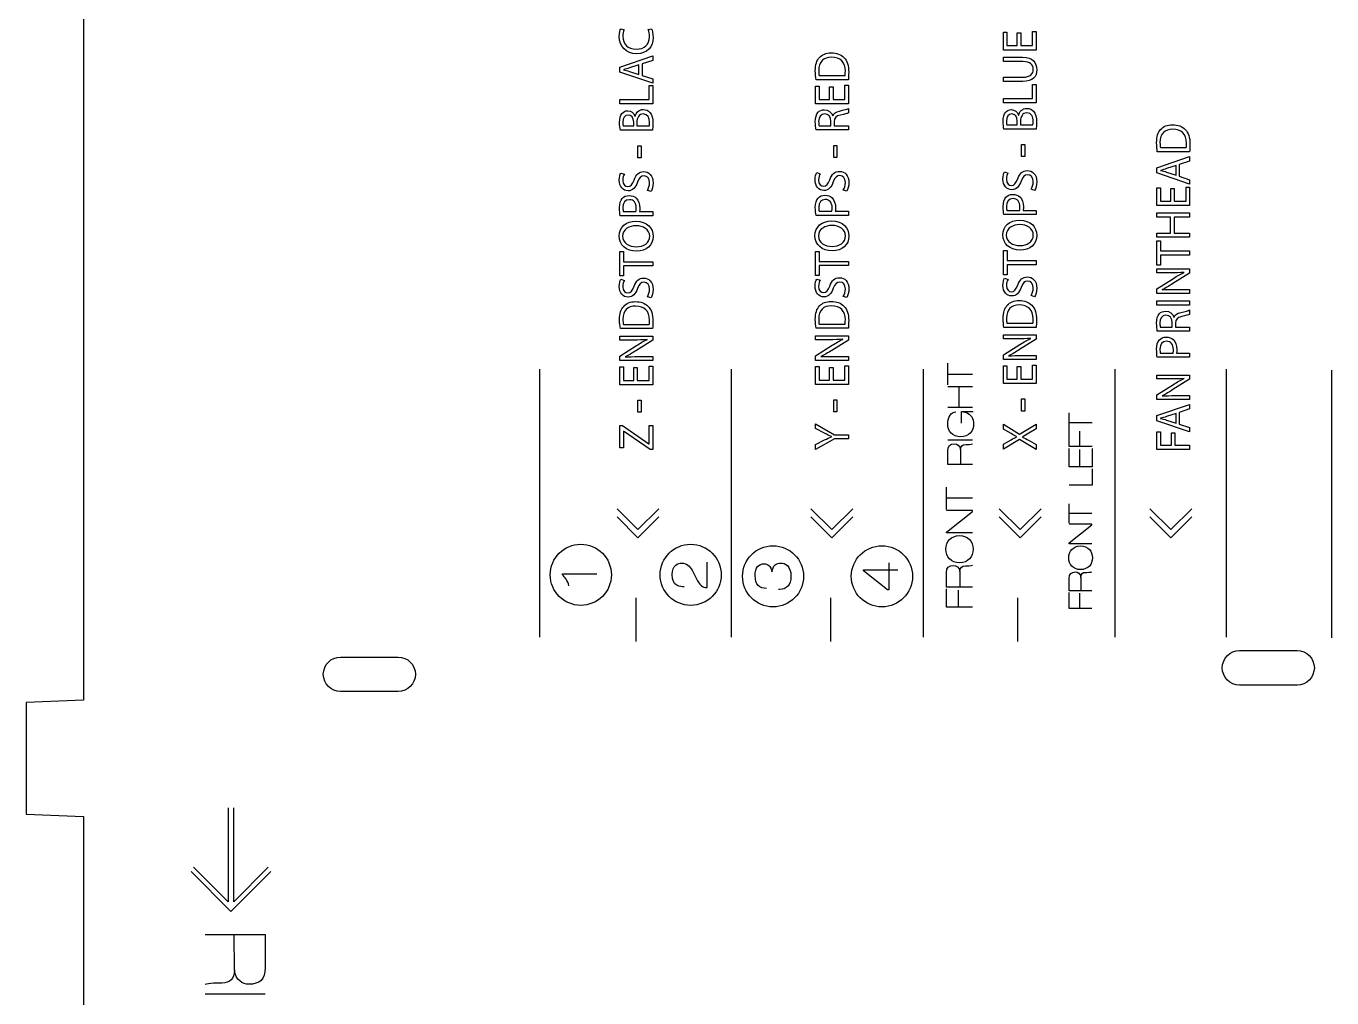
# Model space of a CAD drawing. Extents: x -1581 to 572, y -350 to 1591.
# Drawn here: x -1178 to -1064.5, y -172 to -87.5 of the extents above; entities that cross this region are included whole.
import ezdxf

# ---------------------------------------------------------------- set-up
doc = ezdxf.new("R2010")
doc.units = 0
doc.layers.add('Cuts', color=1, linetype='Continuous', lineweight=25, true_color=0xff0000)
doc.layers.add('Text', color=5, linetype='Continuous', lineweight=25, true_color=0x0000ff)

msp = doc.modelspace()

# ---------------------------------------------------------------- linework, layer by layer
at = {"layer": 'Cuts', "color": 1, "lineweight": 25, "true_color": 0xff0000}
for p, q in [((-1173, -80.11), (-1173, -146.1)), ((-1173, -146.1), (-1177.98, -146.31)), ((-1177.98, -146.31), (-1177.98, -156)), ((-1177.98, -156), (-1173, -156.2)), ((-1173, -156.2), (-1173, -174.73))]:
    msp.add_line(p, q, dxfattribs=at)
for points in [[(-1072.49, -141.79), (-1067.49, -141.79), (-1067.49, -141.79)], [(-1150.64, -142.35), (-1145.64, -142.35), (-1145.64, -142.35)], [(-1067.49, -144.79), (-1072.49, -144.79)], [(-1145.64, -145.35), (-1150.64, -145.35)]]:
    msp.add_lwpolyline(points, dxfattribs=at)
for points in [[(-1073.99, -143.29), (-1073.99, -142.46), (-1073.32, -141.79), (-1072.49, -141.79)], [(-1067.49, -141.79), (-1066.67, -141.79), (-1065.99, -142.46), (-1065.99, -143.29)], [(-1152.14, -143.85), (-1152.14, -143.02), (-1151.47, -142.35), (-1150.64, -142.35)], [(-1145.64, -142.35), (-1144.81, -142.35), (-1144.14, -143.02), (-1144.14, -143.85)], [(-1150.64, -145.35), (-1151.47, -145.35), (-1152.14, -144.68), (-1152.14, -143.85)], [(-1144.14, -143.85), (-1144.14, -144.68), (-1144.81, -145.35), (-1145.64, -145.35)], [(-1072.49, -144.79), (-1073.32, -144.79), (-1073.99, -144.12), (-1073.99, -143.29)], [(-1065.99, -143.29), (-1065.99, -144.12), (-1066.67, -144.79), (-1067.49, -144.79)]]:
    msp.add_open_spline(points, degree=3, dxfattribs=at)
at = {"layer": 'Text', "color": 5, "lineweight": 25, "true_color": 0x0000ff}
for points in [[(-1126.29, -87.74), (-1125.99, -87.84)], [(-1123.9, -87.82), (-1123.6, -87.75), (-1123.6, -87.75)], [(-1091.5, -88.11), (-1091.5, -89.21), (-1090.48, -89.21), (-1090.48, -87.98), (-1090.17, -87.98), (-1090.17, -89.59), (-1093.02, -89.59), (-1093.02, -88.04), (-1092.71, -88.04), (-1092.71, -89.21), (-1091.81, -89.21), (-1091.81, -88.11), (-1091.5, -88.11), (-1091.5, -88.11)], [(-1124.41, -91.81), (-1123.51, -92.1), (-1123.51, -92.48), (-1126.37, -91.51), (-1126.37, -91.07), (-1123.51, -90.1), (-1123.51, -90.49), (-1124.41, -90.79), (-1124.41, -91.81), (-1124.41, -91.81)], [(-1091.33, -90.6), (-1093.02, -90.6), (-1093.02, -90.22), (-1091.35, -90.22)], [(-1126.04, -91.3), (-1126.04, -91.31)], [(-1124.7, -90.87), (-1125.52, -91.15)], [(-1125.52, -91.45), (-1124.7, -91.73), (-1124.7, -90.87), (-1124.7, -90.87)], [(-1109.04, -91.81), (-1106.78, -91.81), (-1106.78, -91.81)], [(-1126.37, -94.27), (-1126.37, -93.9), (-1123.82, -93.9), (-1123.82, -92.68), (-1123.51, -92.68), (-1123.51, -94.27), (-1126.37, -94.27), (-1126.37, -94.27)], [(-1107.83, -92.78), (-1107.83, -93.89), (-1106.8, -93.89), (-1106.8, -92.65), (-1106.49, -92.65), (-1106.49, -94.26), (-1109.35, -94.26), (-1109.35, -92.72), (-1109.04, -92.72), (-1109.04, -93.89), (-1108.14, -93.89), (-1108.14, -92.78), (-1107.83, -92.78), (-1107.83, -92.78)], [(-1106.5, -92.17), (-1109.3, -92.17), (-1109.3, -92.17)], [(-1093.02, -91.95), (-1091.33, -91.95)], [(-1091.34, -92.33), (-1093.02, -92.33), (-1093.02, -91.95), (-1093.02, -91.95)], [(-1093.02, -94.17), (-1093.02, -93.8), (-1090.48, -93.8), (-1090.48, -92.58), (-1090.17, -92.58), (-1090.17, -94.17), (-1093.02, -94.17), (-1093.02, -94.17)], [(-1125.05, -95.35), (-1125.04, -95.35)], [(-1107.86, -95.31), (-1107.85, -95.31)], [(-1106.49, -94.68), (-1106.49, -95.06)], [(-1091.7, -95.25), (-1091.69, -95.25)], [(-1126.08, -96.19), (-1125.16, -96.19), (-1125.16, -96.19)], [(-1125.16, -96.19), (-1125.16, -95.86)], [(-1124.88, -95.89), (-1124.88, -96.19), (-1123.79, -96.19), (-1123.79, -96.19)], [(-1107.73, -95.82), (-1107.73, -96.17), (-1106.49, -96.17), (-1106.49, -96.53), (-1109.31, -96.53), (-1109.31, -96.53)], [(-1109.05, -96.17), (-1108.01, -96.17), (-1108.01, -96.17)], [(-1108.01, -96.17), (-1108.01, -95.79)], [(-1090.18, -96.46), (-1092.98, -96.46), (-1092.98, -96.46)], [(-1092.73, -96.09), (-1091.81, -96.09), (-1091.81, -96.09)], [(-1091.81, -96.09), (-1091.81, -95.76)], [(-1091.53, -95.79), (-1091.53, -96.09), (-1090.45, -96.09), (-1090.45, -96.09)], [(-1123.52, -96.56), (-1126.32, -96.56), (-1126.32, -96.56)], [(-1124.79, -97.91), (-1124.52, -97.91), (-1124.52, -98.95), (-1124.79, -98.95), (-1124.79, -97.91), (-1124.79, -97.91)], [(-1107.77, -97.88), (-1107.5, -97.88), (-1107.5, -98.93), (-1107.77, -98.93), (-1107.77, -97.88), (-1107.77, -97.88)], [(-1091.44, -97.81), (-1091.17, -97.81), (-1091.17, -98.85), (-1091.44, -98.85), (-1091.44, -97.81), (-1091.44, -97.81)], [(-1076.84, -98.43), (-1079.64, -98.43), (-1079.64, -98.43)], [(-1079.37, -98.06), (-1077.12, -98.06), (-1077.12, -98.06)], [(-1077.73, -100.56), (-1076.83, -100.86), (-1076.83, -101.24), (-1079.68, -100.26), (-1079.68, -99.82), (-1076.83, -98.85), (-1076.83, -99.24), (-1077.73, -99.55), (-1077.73, -100.56), (-1077.73, -100.56)], [(-1078.84, -100.2), (-1078.01, -100.48), (-1078.01, -99.62), (-1078.01, -99.62)], [(-1078.01, -99.62), (-1078.83, -99.9)], [(-1126.27, -100.28), (-1125.97, -100.38)], [(-1109.25, -100.25), (-1108.95, -100.35)], [(-1092.93, -100.18), (-1092.62, -100.28)], [(-1079.36, -100.05), (-1079.36, -100.06)], [(-1123.65, -101.88), (-1123.96, -101.79), (-1123.96, -101.79)], [(-1106.63, -101.86), (-1106.94, -101.76), (-1106.94, -101.76)], [(-1090.31, -101.79), (-1090.61, -101.69), (-1090.61, -101.69)], [(-1078.17, -101.63), (-1078.17, -102.74), (-1077.14, -102.74), (-1077.14, -101.5), (-1076.83, -101.5), (-1076.83, -103.11), (-1079.68, -103.11), (-1079.68, -101.56), (-1079.37, -101.56), (-1079.37, -102.74), (-1078.47, -102.74), (-1078.47, -101.63), (-1078.17, -101.63), (-1078.17, -101.63)], [(-1124.66, -103.62), (-1123.51, -103.62), (-1123.51, -103.99), (-1126.33, -103.99), (-1126.33, -103.99)], [(-1126.07, -103.62), (-1124.96, -103.62), (-1124.96, -103.62)], [(-1107.64, -103.6), (-1106.49, -103.6), (-1106.49, -103.97), (-1109.31, -103.97), (-1109.31, -103.97)], [(-1109.05, -103.6), (-1107.94, -103.6), (-1107.94, -103.6)], [(-1091.31, -103.53), (-1090.17, -103.53), (-1090.17, -103.9), (-1092.98, -103.9), (-1092.98, -103.9)], [(-1092.72, -103.53), (-1091.61, -103.53), (-1091.61, -103.53)], [(-1079.68, -105.5), (-1078.49, -105.5), (-1078.49, -104.12), (-1079.68, -104.12), (-1079.68, -103.74), (-1076.83, -103.74), (-1076.83, -104.12), (-1078.17, -104.12), (-1078.17, -105.5), (-1076.83, -105.5), (-1076.83, -105.87), (-1079.68, -105.87), (-1079.68, -105.5), (-1079.68, -105.5)], [(-1079.37, -107.43), (-1079.37, -108.29), (-1079.68, -108.29), (-1079.68, -106.18), (-1079.37, -106.18), (-1079.37, -107.05), (-1076.83, -107.05), (-1076.83, -107.43), (-1079.37, -107.43), (-1079.37, -107.43)], [(-1126.05, -108.36), (-1126.05, -109.22), (-1126.37, -109.22), (-1126.37, -107.11), (-1126.05, -107.11), (-1126.05, -107.99), (-1123.51, -107.99), (-1123.51, -108.36), (-1126.05, -108.36), (-1126.05, -108.36)], [(-1109.03, -108.33), (-1109.03, -109.2), (-1109.35, -109.2), (-1109.35, -107.09), (-1109.03, -107.09), (-1109.03, -107.96), (-1106.49, -107.96), (-1106.49, -108.33), (-1109.03, -108.33), (-1109.03, -108.33)], [(-1092.7, -108.26), (-1092.7, -109.13), (-1093.02, -109.13), (-1093.02, -107.02), (-1092.7, -107.02), (-1092.7, -107.89), (-1090.17, -107.89), (-1090.17, -108.26), (-1092.7, -108.26), (-1092.7, -108.26)], [(-1078.49, -108.96), (-1079.68, -108.96), (-1079.68, -108.61), (-1076.83, -108.61), (-1076.83, -108.99), (-1078.28, -109.89)], [(-1077.31, -108.93), (-1077.32, -108.92)], [(-1126.27, -109.52), (-1125.97, -109.62)], [(-1109.25, -109.5), (-1108.95, -109.6)], [(-1092.93, -109.43), (-1092.62, -109.53)], [(-1076.83, -110.75), (-1079.68, -110.75), (-1079.68, -110.35), (-1078.24, -109.44)], [(-1123.65, -111.13), (-1123.96, -111.03), (-1123.96, -111.03)], [(-1106.63, -111.1), (-1106.94, -111.01), (-1106.94, -111.01)], [(-1090.31, -111.03), (-1090.61, -110.94), (-1090.61, -110.94)], [(-1079.23, -110.42), (-1079.22, -110.43)], [(-1078.05, -110.41), (-1076.83, -110.41), (-1076.83, -110.75), (-1076.83, -110.75)], [(-1079.68, -111.4), (-1076.83, -111.4), (-1076.83, -111.77), (-1079.68, -111.77), (-1079.68, -111.4), (-1079.68, -111.4)], [(-1076.83, -112.18), (-1076.83, -112.57)], [(-1126.06, -113.44), (-1123.8, -113.44), (-1123.8, -113.44)], [(-1109.04, -113.41), (-1106.78, -113.41), (-1106.78, -113.41)], [(-1092.71, -113.34), (-1090.45, -113.34), (-1090.45, -113.34)], [(-1078.06, -113.33), (-1078.06, -113.67), (-1076.83, -113.67), (-1076.83, -114.04), (-1079.64, -114.04), (-1079.64, -114.04)], [(-1078.34, -113.67), (-1078.34, -113.3)], [(-1078.2, -112.82), (-1078.19, -112.82)], [(-1125.17, -114.8), (-1126.37, -114.8), (-1126.37, -114.45), (-1123.51, -114.45), (-1123.51, -114.82), (-1124.96, -115.73)], [(-1123.52, -113.81), (-1126.32, -113.81), (-1126.32, -113.81)], [(-1108.15, -114.77), (-1109.35, -114.77), (-1109.35, -114.43), (-1106.49, -114.43), (-1106.49, -114.8), (-1107.94, -115.7)], [(-1106.5, -113.78), (-1109.3, -113.78), (-1109.3, -113.78)], [(-1091.82, -114.7), (-1093.02, -114.7), (-1093.02, -114.35), (-1090.17, -114.35), (-1090.17, -114.73), (-1091.61, -115.63)], [(-1090.18, -113.71), (-1092.98, -113.71), (-1092.98, -113.71)], [(-1079.38, -113.67), (-1078.34, -113.67), (-1078.34, -113.67)], [(-1123.51, -116.59), (-1126.37, -116.59), (-1126.37, -116.19), (-1124.92, -115.28)], [(-1124, -114.77), (-1124, -114.76)], [(-1106.49, -116.57), (-1109.35, -116.57), (-1109.35, -116.16), (-1107.9, -115.25)], [(-1106.98, -114.74), (-1106.98, -114.73)], [(-1090.17, -116.49), (-1093.02, -116.49), (-1093.02, -116.09), (-1091.58, -115.18)], [(-1090.65, -114.67), (-1090.65, -114.66)], [(-1125.91, -116.26), (-1125.91, -116.27)], [(-1124.73, -116.24), (-1123.51, -116.24), (-1123.51, -116.59), (-1123.51, -116.59)], [(-1108.89, -116.23), (-1108.89, -116.24)], [(-1107.71, -116.22), (-1106.49, -116.22), (-1106.49, -116.57), (-1106.49, -116.57)], [(-1097.86, -118.68), (-1097.86, -116.82)], [(-1092.57, -116.16), (-1092.56, -116.17)], [(-1091.38, -116.15), (-1090.17, -116.15), (-1090.17, -116.49), (-1090.17, -116.49)], [(-1077.97, -115.93), (-1076.83, -115.93), (-1076.83, -116.29), (-1079.65, -116.29), (-1079.65, -116.29)], [(-1079.38, -115.93), (-1078.27, -115.93), (-1078.27, -115.93)], [(-1133.31, -140.62), (-1133.31, -117.34)], [(-1124.85, -117.2), (-1124.85, -118.31), (-1123.82, -118.31), (-1123.82, -117.07), (-1123.51, -117.07), (-1123.51, -118.68), (-1126.37, -118.68), (-1126.37, -117.13), (-1126.06, -117.13), (-1126.06, -118.31), (-1125.16, -118.31), (-1125.16, -117.2), (-1124.85, -117.2), (-1124.85, -117.2)], [(-1116.65, -140.62), (-1116.65, -117.34)], [(-1107.83, -117.18), (-1107.83, -118.28), (-1106.8, -118.28), (-1106.8, -117.04), (-1106.49, -117.04), (-1106.49, -118.65), (-1109.35, -118.65), (-1109.35, -117.11), (-1109.04, -117.11), (-1109.04, -118.28), (-1108.14, -118.28), (-1108.14, -117.18), (-1107.83, -117.18), (-1107.83, -117.18)], [(-1099.98, -140.62), (-1099.98, -117.34)], [(-1095.71, -117.78), (-1097.84, -117.78)], [(-1091.5, -117.1), (-1091.5, -118.21), (-1090.48, -118.21), (-1090.48, -116.97), (-1090.17, -116.97), (-1090.17, -118.58), (-1093.02, -118.58), (-1093.02, -117.04), (-1092.71, -117.04), (-1092.71, -118.21), (-1091.81, -118.21), (-1091.81, -117.1), (-1091.5, -117.1), (-1091.5, -117.1)], [(-1083.31, -140.62), (-1083.31, -117.34)], [(-1078.49, -118.18), (-1079.68, -118.18), (-1079.68, -117.84), (-1076.83, -117.84), (-1076.83, -118.21), (-1078.28, -119.11)], [(-1073.63, -140.62), (-1073.63, -117.34)], [(-1064.47, -140.69), (-1064.47, -117.41)], [(-1097.86, -118.83), (-1095.71, -118.83)], [(-1096.86, -120.67), (-1096.86, -118.83)], [(-1076.83, -119.98), (-1079.68, -119.98), (-1079.68, -119.57), (-1078.24, -118.66)], [(-1077.31, -118.15), (-1077.32, -118.14)], [(-1124.79, -120.02), (-1124.52, -120.02), (-1124.52, -121.07), (-1124.79, -121.07), (-1124.79, -120.02), (-1124.79, -120.02)], [(-1107.77, -120), (-1107.5, -120), (-1107.5, -121.04), (-1107.77, -121.04), (-1107.77, -120), (-1107.77, -120)], [(-1091.44, -119.92), (-1091.17, -119.92), (-1091.17, -120.97), (-1091.44, -120.97), (-1091.44, -119.92), (-1091.44, -119.92)], [(-1079.23, -119.64), (-1079.22, -119.66)], [(-1078.05, -119.63), (-1076.83, -119.63), (-1076.83, -119.98), (-1076.83, -119.98)], [(-1095.71, -120.67), (-1097.86, -120.67)], [(-1096.67, -122.02), (-1096.67, -121), (-1095.66, -121)], [(-1087.31, -122.86), (-1087.31, -121.12)], [(-1077.73, -122.11), (-1076.83, -122.4), (-1076.83, -122.78), (-1079.68, -121.81), (-1079.68, -121.37), (-1076.83, -120.4), (-1076.83, -120.79), (-1077.73, -121.1), (-1077.73, -122.11), (-1077.73, -122.11)], [(-1078.84, -121.75), (-1078.01, -122.03), (-1078.01, -121.17), (-1078.01, -121.17)], [(-1078.01, -121.17), (-1078.83, -121.45)], [(-1123.73, -124.3), (-1126.04, -122.73), (-1126.06, -122.73), (-1126.06, -124.17), (-1126.37, -124.17), (-1126.37, -122.24), (-1126.14, -122.24), (-1123.84, -123.82), (-1123.82, -123.82), (-1123.82, -122.22), (-1123.51, -122.22), (-1123.51, -124.3), (-1123.73, -124.3), (-1123.73, -124.3)], [(-1108.56, -122.9), (-1109.35, -122.49), (-1109.35, -122.07), (-1107.71, -123.03), (-1106.49, -123.03), (-1106.49, -123.4), (-1106.49, -123.4)], [(-1092.35, -122.93), (-1093.02, -122.55), (-1093.02, -122.12), (-1091.63, -122.99), (-1090.17, -122.1), (-1090.17, -122.53), (-1090.17, -122.53)], [(-1090.17, -122.53), (-1090.8, -122.89)], [(-1085.3, -121.99), (-1087.31, -121.99)], [(-1079.36, -121.6), (-1079.36, -121.61)], [(-1106.49, -123.4), (-1107.7, -123.4), (-1109.35, -124.3), (-1109.35, -123.88), (-1108.56, -123.48)], [(-1107.97, -123.2), (-1107.97, -123.19)], [(-1097.86, -123.47), (-1095.71, -123.47)], [(-1090.79, -123.54), (-1090.17, -123.88), (-1090.17, -124.3), (-1091.61, -123.43), (-1093.02, -124.27), (-1093.02, -123.84), (-1092.35, -123.47)], [(-1091.87, -123.2), (-1091.87, -123.19)], [(-1091.36, -123.22), (-1091.36, -123.23)], [(-1085.3, -124.05), (-1087.31, -124.05), (-1087.31, -122.64)], [(-1086.38, -124.05), (-1086.38, -122.72)], [(-1079.68, -124.3), (-1079.68, -122.77), (-1079.37, -122.77), (-1079.37, -123.93), (-1078.42, -123.93), (-1078.42, -122.86), (-1078.12, -122.86), (-1078.12, -123.93), (-1076.83, -123.93), (-1076.83, -124.3), (-1079.68, -124.3), (-1079.68, -124.3)], [(-1095.71, -125.61), (-1097.86, -125.61), (-1097.86, -124.43)], [(-1096.76, -124.35), (-1096.75, -124.35)], [(-1096.75, -124.35), (-1096.75, -125.61)], [(-1085.3, -124.22), (-1085.3, -125.81), (-1087.31, -125.81), (-1087.31, -124.24)], [(-1086.38, -125.81), (-1086.38, -124.31)], [(-1085.3, -126), (-1085.3, -127.41), (-1087.31, -127.41)], [(-1097.97, -129.53), (-1097.97, -127.58)], [(-1095.7, -128.55), (-1097.97, -128.55)], [(-1087.3, -130.73), (-1087.3, -129.03)], [(-1122.98, -129.46), (-1124.79, -131.28), (-1126.61, -129.46)], [(-1122.98, -130.16), (-1124.79, -131.98), (-1126.61, -130.16)], [(-1106.11, -129.46), (-1107.93, -131.28), (-1109.75, -129.46)], [(-1106.11, -130.16), (-1107.93, -131.98), (-1109.75, -130.16)], [(-1095.7, -131.57), (-1097.97, -131.57), (-1097.97, -131.49), (-1095.7, -129.7), (-1095.7, -129.62), (-1097.97, -129.62)], [(-1089.75, -129.46), (-1091.57, -131.28), (-1093.39, -129.46)], [(-1089.75, -130.16), (-1091.57, -131.98), (-1093.39, -130.16)], [(-1085.32, -129.87), (-1087.3, -129.87)], [(-1076.65, -129.46), (-1078.47, -131.28), (-1080.29, -129.46)], [(-1076.65, -130.16), (-1078.47, -131.98), (-1080.29, -130.16)], [(-1085.32, -132.5), (-1087.3, -132.5), (-1087.3, -132.43), (-1085.32, -130.87), (-1085.32, -130.81), (-1087.3, -130.81)], [(-1120.09, -134.81), (-1119.71, -135.54)], [(-1118.78, -136.32), (-1118.78, -134.1)], [(-1113.15, -134.95), (-1113.14, -134.95)], [(-1102.98, -134.76), (-1102.98, -136.52), (-1103.09, -136.52), (-1105.17, -134.87), (-1105.17, -134.76), (-1102.98, -134.76)], [(-1102.98, -134.15), (-1102.98, -134.76), (-1102.19, -134.76)], [(-1095.7, -136.27), (-1097.97, -136.27), (-1097.97, -135.02)], [(-1096.81, -134.93), (-1096.8, -134.93)], [(-1096.8, -134.93), (-1096.8, -136.27)], [(-1131.35, -135.22), (-1131.35, -135.11), (-1128.37, -135.11)], [(-1085.32, -136.59), (-1087.3, -136.59), (-1087.3, -135.5)], [(-1086.29, -135.43), (-1086.28, -135.43)], [(-1086.28, -135.43), (-1086.28, -136.59)], [(-1124.95, -141), (-1124.95, -137.21)], [(-1108.03, -141), (-1108.03, -137.21)], [(-1095.7, -138.03), (-1097.97, -138.03), (-1097.97, -136.43)], [(-1096.91, -138.03), (-1096.91, -136.53)], [(-1091.76, -141), (-1091.76, -137.21)], [(-1085.32, -138.12), (-1087.3, -138.12), (-1087.3, -136.73)], [(-1086.38, -138.12), (-1086.38, -136.81)], [(-1160.42, -155.45), (-1160.42, -163.62), (-1163.42, -160.62)], [(-1156.93, -160.63), (-1159.92, -163.62), (-1159.92, -155.45)], [(-1156.69, -161), (-1160.17, -164.48), (-1163.64, -161)], [(-1162.41, -166.48), (-1157.19, -166.48), (-1157.19, -169.35)], [(-1159.87, -169.54), (-1159.88, -166.48)], [(-1159.86, -169.55), (-1159.87, -169.54)], [(-1157.19, -171.66), (-1162.41, -171.66)]]:
    msp.add_lwpolyline(points, dxfattribs=at)
for points in [[(-1126.41, -88.42), (-1126.41, -88.07), (-1126.34, -87.84), (-1126.29, -87.74)], [(-1124.91, -89.91), (-1125.81, -89.91), (-1126.41, -89.3), (-1126.41, -88.42)], [(-1125.99, -87.84), (-1126.05, -87.97), (-1126.1, -88.17), (-1126.1, -88.41)], [(-1126.1, -88.41), (-1126.1, -89.07), (-1125.68, -89.52), (-1124.93, -89.52)], [(-1124.93, -89.52), (-1124.23, -89.52), (-1123.78, -89.12), (-1123.78, -88.43)], [(-1123.47, -88.5), (-1123.47, -89.31), (-1123.98, -89.91), (-1124.91, -89.91)], [(-1123.78, -88.43), (-1123.78, -88.2), (-1123.83, -87.97), (-1123.9, -87.82)], [(-1123.6, -87.75), (-1123.54, -87.88), (-1123.47, -88.16), (-1123.47, -88.5)], [(-1109.37, -91.39), (-1109.37, -90.86), (-1109.24, -90.49), (-1109.01, -90.24)], [(-1107.97, -90.22), (-1108.65, -90.21), (-1109.07, -90.6), (-1109.07, -91.37)], [(-1109.01, -90.24), (-1108.78, -89.98), (-1108.45, -89.83), (-1107.99, -89.83)], [(-1107.99, -89.83), (-1107.52, -89.83), (-1107.14, -89.98), (-1106.88, -90.24)], [(-1106.76, -91.43), (-1106.76, -90.64), (-1107.2, -90.22), (-1107.97, -90.22)], [(-1106.88, -90.24), (-1106.61, -90.51), (-1106.47, -90.95), (-1106.47, -91.51)], [(-1091.35, -90.22), (-1090.48, -90.22), (-1090.12, -90.68), (-1090.12, -91.3)], [(-1090.42, -91.29), (-1090.42, -90.87), (-1090.7, -90.6), (-1091.33, -90.6)], [(-1125.52, -91.15), (-1125.71, -91.21), (-1125.88, -91.26), (-1126.04, -91.3)], [(-1126.04, -91.31), (-1125.88, -91.35), (-1125.7, -91.39), (-1125.52, -91.45)], [(-1109.3, -92.17), (-1109.34, -91.95), (-1109.37, -91.68), (-1109.37, -91.39)], [(-1109.07, -91.37), (-1109.07, -91.56), (-1109.06, -91.71), (-1109.04, -91.81)], [(-1106.78, -91.81), (-1106.77, -91.71), (-1106.76, -91.58), (-1106.76, -91.43)], [(-1106.47, -91.51), (-1106.47, -91.77), (-1106.48, -91.99), (-1106.5, -92.17)], [(-1090.12, -91.3), (-1090.12, -91.89), (-1090.45, -92.33), (-1091.34, -92.33)], [(-1091.33, -91.95), (-1090.69, -91.95), (-1090.42, -91.67), (-1090.42, -91.29)], [(-1126.39, -95.89), (-1126.39, -95.52), (-1126.32, -95.28), (-1126.18, -95.11)], [(-1126.18, -95.11), (-1126.07, -94.96), (-1125.9, -94.87), (-1125.68, -94.87)], [(-1125.64, -95.24), (-1125.97, -95.24), (-1126.1, -95.49), (-1126.1, -95.87)], [(-1125.68, -94.87), (-1125.4, -94.87), (-1125.16, -95.05), (-1125.05, -95.35)], [(-1125.16, -95.86), (-1125.16, -95.47), (-1125.36, -95.24), (-1125.64, -95.24)], [(-1125.04, -95.35), (-1124.97, -95.08), (-1124.75, -94.76), (-1124.33, -94.76)], [(-1124.33, -95.15), (-1124.72, -95.15), (-1124.88, -95.48), (-1124.88, -95.89)], [(-1124.33, -94.76), (-1124.08, -94.76), (-1123.89, -94.86), (-1123.76, -95.01)], [(-1123.78, -95.88), (-1123.78, -95.5), (-1123.92, -95.15), (-1124.33, -95.15)], [(-1123.76, -95.01), (-1123.57, -95.2), (-1123.49, -95.52), (-1123.49, -95.99)], [(-1109.37, -95.83), (-1109.37, -95.43), (-1109.29, -95.18), (-1109.13, -95)], [(-1109.13, -95), (-1109.01, -94.86), (-1108.81, -94.78), (-1108.59, -94.78)], [(-1108.55, -95.15), (-1108.92, -95.15), (-1109.08, -95.41), (-1109.08, -95.8)], [(-1108.59, -94.78), (-1108.22, -94.78), (-1107.97, -95.02), (-1107.86, -95.31)], [(-1108.01, -95.79), (-1108.01, -95.4), (-1108.22, -95.15), (-1108.55, -95.15)], [(-1107.85, -95.31), (-1107.78, -95.1), (-1107.57, -94.96), (-1107.28, -94.9)], [(-1107.18, -95.24), (-1107.57, -95.33), (-1107.72, -95.48), (-1107.73, -95.82)], [(-1107.28, -94.9), (-1106.88, -94.8), (-1106.6, -94.74), (-1106.49, -94.68)], [(-1106.49, -95.06), (-1106.58, -95.1), (-1106.82, -95.17), (-1107.18, -95.24)], [(-1093.04, -95.79), (-1093.04, -95.42), (-1092.98, -95.18), (-1092.83, -95.01)], [(-1092.83, -95.01), (-1092.72, -94.86), (-1092.55, -94.77), (-1092.33, -94.77)], [(-1092.29, -95.15), (-1092.62, -95.15), (-1092.76, -95.4), (-1092.76, -95.77)], [(-1092.33, -94.77), (-1092.05, -94.77), (-1091.81, -94.96), (-1091.7, -95.25)], [(-1091.81, -95.76), (-1091.81, -95.37), (-1092.02, -95.15), (-1092.29, -95.15)], [(-1091.69, -95.25), (-1091.63, -94.98), (-1091.4, -94.66), (-1090.98, -94.66)], [(-1090.98, -95.05), (-1091.37, -95.05), (-1091.53, -95.39), (-1091.53, -95.79)], [(-1090.98, -94.66), (-1090.73, -94.66), (-1090.54, -94.76), (-1090.41, -94.91)], [(-1090.43, -95.79), (-1090.43, -95.4), (-1090.57, -95.05), (-1090.98, -95.05)], [(-1090.41, -94.91), (-1090.23, -95.1), (-1090.14, -95.43), (-1090.14, -95.89)], [(-1126.32, -96.56), (-1126.36, -96.4), (-1126.39, -96.14), (-1126.39, -95.89)], [(-1126.1, -95.87), (-1126.1, -96.03), (-1126.09, -96.13), (-1126.08, -96.19)], [(-1123.79, -96.19), (-1123.78, -96.11), (-1123.78, -96.01), (-1123.78, -95.88)], [(-1123.49, -95.99), (-1123.49, -96.24), (-1123.51, -96.44), (-1123.52, -96.56)], [(-1109.31, -96.53), (-1109.34, -96.35), (-1109.37, -96.08), (-1109.37, -95.83)], [(-1109.08, -95.8), (-1109.08, -95.98), (-1109.07, -96.1), (-1109.05, -96.17)], [(-1092.98, -96.46), (-1093.01, -96.3), (-1093.04, -96.04), (-1093.04, -95.79)], [(-1092.76, -95.77), (-1092.76, -95.94), (-1092.74, -96.04), (-1092.73, -96.09)], [(-1090.45, -96.09), (-1090.43, -96.02), (-1090.43, -95.92), (-1090.43, -95.79)], [(-1090.14, -95.89), (-1090.14, -96.14), (-1090.16, -96.34), (-1090.18, -96.46)], [(-1078.31, -96.48), (-1078.98, -96.47), (-1079.41, -96.85), (-1079.41, -97.63)], [(-1079.35, -96.49), (-1079.11, -96.23), (-1078.78, -96.09), (-1078.32, -96.09)], [(-1078.32, -96.09), (-1077.86, -96.09), (-1077.48, -96.23), (-1077.21, -96.5)], [(-1077.1, -97.69), (-1077.1, -96.9), (-1077.54, -96.48), (-1078.31, -96.48)], [(-1079.7, -97.65), (-1079.7, -97.12), (-1079.58, -96.74), (-1079.35, -96.49)], [(-1077.21, -96.5), (-1076.95, -96.77), (-1076.8, -97.21), (-1076.8, -97.76)], [(-1079.64, -98.43), (-1079.68, -98.21), (-1079.7, -97.94), (-1079.7, -97.65)], [(-1079.41, -97.63), (-1079.41, -97.82), (-1079.39, -97.96), (-1079.37, -98.06)], [(-1077.12, -98.06), (-1077.1, -97.97), (-1077.1, -97.83), (-1077.1, -97.69)], [(-1076.8, -97.76), (-1076.8, -98.03), (-1076.82, -98.24), (-1076.84, -98.43)], [(-1126.41, -100.9), (-1126.41, -100.62), (-1126.35, -100.4), (-1126.27, -100.28)], [(-1125.64, -101.83), (-1126.08, -101.83), (-1126.41, -101.46), (-1126.41, -100.9)], [(-1125.97, -100.38), (-1126.03, -100.47), (-1126.11, -100.66), (-1126.11, -100.92)], [(-1126.11, -100.92), (-1126.11, -101.31), (-1125.88, -101.45), (-1125.68, -101.45)], [(-1125.68, -101.45), (-1125.41, -101.45), (-1125.28, -101.28), (-1125.13, -100.89)], [(-1125.13, -100.89), (-1124.94, -100.4), (-1124.71, -100.16), (-1124.29, -100.16)], [(-1124.26, -100.53), (-1124.53, -100.53), (-1124.68, -100.69), (-1124.83, -101.07)], [(-1124.29, -100.16), (-1123.85, -100.16), (-1123.47, -100.48), (-1123.47, -101.16)], [(-1123.78, -101.13), (-1123.78, -100.75), (-1123.98, -100.53), (-1124.26, -100.53)], [(-1109.39, -100.88), (-1109.39, -100.59), (-1109.32, -100.37), (-1109.25, -100.25)], [(-1108.62, -101.8), (-1109.06, -101.8), (-1109.39, -101.43), (-1109.39, -100.88)], [(-1108.95, -100.35), (-1109.01, -100.44), (-1109.09, -100.63), (-1109.09, -100.89)], [(-1109.09, -100.89), (-1109.09, -101.28), (-1108.86, -101.43), (-1108.66, -101.43)], [(-1108.66, -101.43), (-1108.39, -101.43), (-1108.26, -101.25), (-1108.11, -100.86)], [(-1108.11, -100.86), (-1107.92, -100.38), (-1107.69, -100.14), (-1107.27, -100.14)], [(-1107.24, -100.51), (-1107.51, -100.51), (-1107.66, -100.66), (-1107.81, -101.05)], [(-1107.27, -100.14), (-1106.83, -100.14), (-1106.45, -100.46), (-1106.45, -101.13)], [(-1106.76, -101.11), (-1106.76, -100.73), (-1106.96, -100.51), (-1107.24, -100.51)], [(-1093.06, -100.81), (-1093.06, -100.52), (-1093, -100.3), (-1092.93, -100.18)], [(-1092.29, -101.73), (-1092.73, -101.73), (-1093.06, -101.36), (-1093.06, -100.81)], [(-1092.62, -100.28), (-1092.68, -100.37), (-1092.76, -100.56), (-1092.76, -100.82)], [(-1092.76, -100.82), (-1092.76, -101.21), (-1092.53, -101.36), (-1092.33, -101.36)], [(-1092.33, -101.36), (-1092.07, -101.36), (-1091.94, -101.18), (-1091.78, -100.79)], [(-1091.48, -100.98), (-1091.65, -101.44), (-1091.89, -101.73), (-1092.29, -101.73)], [(-1091.78, -100.79), (-1091.6, -100.31), (-1091.36, -100.07), (-1090.94, -100.07)], [(-1090.92, -100.44), (-1091.18, -100.44), (-1091.33, -100.59), (-1091.48, -100.98)], [(-1090.94, -100.07), (-1090.5, -100.07), (-1090.12, -100.39), (-1090.12, -101.06)], [(-1090.43, -101.03), (-1090.43, -100.66), (-1090.63, -100.44), (-1090.92, -100.44)], [(-1078.83, -99.9), (-1079.02, -99.97), (-1079.19, -100.01), (-1079.36, -100.05)], [(-1079.36, -100.06), (-1079.19, -100.1), (-1079.01, -100.15), (-1078.84, -100.2)], [(-1124.83, -101.07), (-1125, -101.54), (-1125.24, -101.83), (-1125.64, -101.83)], [(-1123.96, -101.79), (-1123.86, -101.62), (-1123.78, -101.39), (-1123.78, -101.13)], [(-1123.47, -101.16), (-1123.47, -101.43), (-1123.55, -101.73), (-1123.65, -101.88)], [(-1107.81, -101.05), (-1107.97, -101.51), (-1108.22, -101.8), (-1108.62, -101.8)], [(-1106.94, -101.76), (-1106.84, -101.6), (-1106.76, -101.36), (-1106.76, -101.11)], [(-1106.45, -101.13), (-1106.45, -101.41), (-1106.53, -101.71), (-1106.63, -101.86)], [(-1092.8, -102.39), (-1092.67, -102.24), (-1092.46, -102.14), (-1092.21, -102.14)], [(-1092.21, -102.14), (-1091.95, -102.14), (-1091.74, -102.22), (-1091.6, -102.36)], [(-1090.61, -101.69), (-1090.51, -101.53), (-1090.43, -101.29), (-1090.43, -101.03)], [(-1090.12, -101.06), (-1090.12, -101.33), (-1090.2, -101.64), (-1090.31, -101.79)], [(-1126.39, -103.29), (-1126.39, -102.92), (-1126.3, -102.66), (-1126.15, -102.49)], [(-1126.33, -103.99), (-1126.36, -103.81), (-1126.39, -103.58), (-1126.39, -103.29)], [(-1126.15, -102.49), (-1126.01, -102.33), (-1125.81, -102.24), (-1125.55, -102.24)], [(-1125.53, -102.6), (-1125.91, -102.6), (-1126.1, -102.88), (-1126.1, -103.28)], [(-1126.1, -103.28), (-1126.1, -103.44), (-1126.08, -103.56), (-1126.07, -103.62)], [(-1125.55, -102.24), (-1125.3, -102.24), (-1125.09, -102.31), (-1124.94, -102.46)], [(-1124.93, -103.32), (-1124.93, -102.88), (-1125.15, -102.6), (-1125.53, -102.6)], [(-1124.94, -102.46), (-1124.74, -102.66), (-1124.63, -102.97), (-1124.63, -103.33)], [(-1109.37, -103.26), (-1109.37, -102.9), (-1109.28, -102.63), (-1109.13, -102.46)], [(-1109.31, -103.97), (-1109.34, -103.79), (-1109.37, -103.56), (-1109.37, -103.26)], [(-1109.13, -102.46), (-1108.99, -102.31), (-1108.79, -102.21), (-1108.53, -102.21)], [(-1108.51, -102.58), (-1108.89, -102.58), (-1109.07, -102.85), (-1109.07, -103.25)], [(-1109.07, -103.25), (-1109.07, -103.41), (-1109.06, -103.54), (-1109.05, -103.6)], [(-1108.53, -102.21), (-1108.27, -102.21), (-1108.07, -102.29), (-1107.92, -102.43)], [(-1107.91, -103.29), (-1107.91, -102.85), (-1108.13, -102.58), (-1108.51, -102.58)], [(-1107.94, -103.6), (-1107.91, -103.52), (-1107.91, -103.42), (-1107.91, -103.29)], [(-1107.92, -102.43), (-1107.72, -102.63), (-1107.61, -102.94), (-1107.61, -103.3)], [(-1093.04, -103.19), (-1093.04, -102.83), (-1092.95, -102.56), (-1092.8, -102.39)], [(-1092.98, -103.9), (-1093.01, -103.72), (-1093.04, -103.49), (-1093.04, -103.19)], [(-1092.18, -102.51), (-1092.57, -102.51), (-1092.75, -102.78), (-1092.75, -103.18)], [(-1092.75, -103.18), (-1092.75, -103.34), (-1092.73, -103.46), (-1092.72, -103.53)], [(-1091.58, -103.22), (-1091.58, -102.78), (-1091.8, -102.51), (-1092.18, -102.51)], [(-1091.61, -103.53), (-1091.59, -103.45), (-1091.58, -103.35), (-1091.58, -103.22)], [(-1091.6, -102.36), (-1091.39, -102.56), (-1091.28, -102.87), (-1091.28, -103.23)], [(-1091.28, -103.23), (-1091.28, -103.34), (-1091.29, -103.44), (-1091.31, -103.53)], [(-1124.96, -103.62), (-1124.94, -103.54), (-1124.93, -103.44), (-1124.93, -103.32)], [(-1124.63, -103.33), (-1124.63, -103.44), (-1124.64, -103.54), (-1124.66, -103.62)], [(-1107.61, -103.3), (-1107.61, -103.41), (-1107.62, -103.52), (-1107.64, -103.6)], [(-1093.07, -105.66), (-1093.07, -104.88), (-1092.47, -104.38), (-1091.62, -104.38)], [(-1091.62, -104.38), (-1090.64, -104.38), (-1090.12, -104.97), (-1090.12, -105.7)], [(-1126.42, -105.76), (-1126.42, -104.98), (-1125.82, -104.47), (-1124.97, -104.47)], [(-1124.95, -104.86), (-1125.52, -104.86), (-1126.12, -105.16), (-1126.12, -105.77)], [(-1124.97, -104.47), (-1123.99, -104.47), (-1123.47, -105.07), (-1123.47, -105.8)], [(-1123.77, -105.78), (-1123.77, -105.19), (-1124.31, -104.86), (-1124.95, -104.86)], [(-1109.4, -105.73), (-1109.4, -104.95), (-1108.8, -104.45), (-1107.95, -104.45)], [(-1107.93, -104.84), (-1108.5, -104.84), (-1109.1, -105.13), (-1109.1, -105.75)], [(-1107.95, -104.45), (-1106.97, -104.45), (-1106.45, -105.04), (-1106.45, -105.77)], [(-1106.75, -105.75), (-1106.75, -105.17), (-1107.29, -104.84), (-1107.93, -104.84)], [(-1091.6, -104.76), (-1092.18, -104.76), (-1092.77, -105.06), (-1092.77, -105.67)], [(-1090.42, -105.68), (-1090.42, -105.09), (-1090.96, -104.76), (-1091.6, -104.76)], [(-1124.92, -107.08), (-1125.82, -107.08), (-1126.42, -106.52), (-1126.42, -105.76)], [(-1126.12, -105.77), (-1126.12, -106.38), (-1125.55, -106.69), (-1124.93, -106.69)], [(-1124.93, -106.69), (-1124.31, -106.69), (-1123.77, -106.36), (-1123.77, -105.78)], [(-1123.47, -105.8), (-1123.47, -106.55), (-1124.06, -107.08), (-1124.92, -107.08)], [(-1107.9, -107.05), (-1108.8, -107.05), (-1109.4, -106.5), (-1109.4, -105.73)], [(-1109.1, -105.75), (-1109.1, -106.36), (-1108.53, -106.66), (-1107.91, -106.66)], [(-1107.91, -106.66), (-1107.29, -106.66), (-1106.75, -106.33), (-1106.75, -105.75)], [(-1106.45, -105.77), (-1106.45, -106.53), (-1107.04, -107.05), (-1107.9, -107.05)], [(-1091.57, -106.98), (-1092.48, -106.98), (-1093.07, -106.42), (-1093.07, -105.66)], [(-1092.77, -105.67), (-1092.77, -106.29), (-1092.2, -106.59), (-1091.58, -106.59)], [(-1091.58, -106.59), (-1090.97, -106.59), (-1090.42, -106.26), (-1090.42, -105.68)], [(-1090.12, -105.7), (-1090.12, -106.46), (-1090.71, -106.98), (-1091.57, -106.98)], [(-1077.32, -108.92), (-1077.7, -108.95), (-1078.04, -108.96), (-1078.49, -108.96)], [(-1078.24, -109.44), (-1077.9, -109.23), (-1077.6, -109.06), (-1077.31, -108.93)], [(-1126.41, -110.15), (-1126.41, -109.86), (-1126.35, -109.64), (-1126.27, -109.52)], [(-1125.97, -109.62), (-1126.03, -109.71), (-1126.11, -109.9), (-1126.11, -110.16)], [(-1125.13, -110.13), (-1124.94, -109.65), (-1124.71, -109.41), (-1124.29, -109.41)], [(-1124.26, -109.78), (-1124.53, -109.78), (-1124.68, -109.93), (-1124.83, -110.32)], [(-1124.29, -109.41), (-1123.85, -109.41), (-1123.47, -109.73), (-1123.47, -110.4)], [(-1123.78, -110.38), (-1123.78, -110), (-1123.98, -109.78), (-1124.26, -109.78)], [(-1109.39, -110.12), (-1109.39, -109.84), (-1109.32, -109.62), (-1109.25, -109.5)], [(-1108.95, -109.6), (-1109.01, -109.69), (-1109.09, -109.88), (-1109.09, -110.14)], [(-1108.11, -110.11), (-1107.92, -109.62), (-1107.69, -109.38), (-1107.27, -109.38)], [(-1107.24, -109.76), (-1107.51, -109.76), (-1107.66, -109.91), (-1107.81, -110.29)], [(-1107.27, -109.38), (-1106.83, -109.38), (-1106.45, -109.7), (-1106.45, -110.38)], [(-1106.76, -110.35), (-1106.76, -109.98), (-1106.96, -109.76), (-1107.24, -109.76)], [(-1093.06, -110.05), (-1093.06, -109.76), (-1093, -109.55), (-1092.93, -109.43)], [(-1092.29, -110.97), (-1092.73, -110.97), (-1093.06, -110.61), (-1093.06, -110.05)], [(-1092.62, -109.53), (-1092.68, -109.62), (-1092.76, -109.81), (-1092.76, -110.06)], [(-1092.76, -110.06), (-1092.76, -110.45), (-1092.53, -110.6), (-1092.33, -110.6)], [(-1092.33, -110.6), (-1092.07, -110.6), (-1091.94, -110.43), (-1091.78, -110.03)], [(-1091.78, -110.03), (-1091.6, -109.55), (-1091.36, -109.31), (-1090.94, -109.31)], [(-1090.92, -109.68), (-1091.18, -109.68), (-1091.33, -109.84), (-1091.48, -110.22)], [(-1090.94, -109.31), (-1090.5, -109.31), (-1090.12, -109.63), (-1090.12, -110.31)], [(-1090.43, -110.28), (-1090.43, -109.9), (-1090.63, -109.68), (-1090.92, -109.68)], [(-1078.28, -109.89), (-1078.59, -110.09), (-1078.92, -110.28), (-1079.23, -110.42)], [(-1125.64, -111.07), (-1126.08, -111.07), (-1126.41, -110.7), (-1126.41, -110.15)], [(-1126.11, -110.16), (-1126.11, -110.55), (-1125.88, -110.7), (-1125.68, -110.7)], [(-1125.68, -110.7), (-1125.41, -110.7), (-1125.28, -110.53), (-1125.13, -110.13)], [(-1124.83, -110.32), (-1125, -110.78), (-1125.24, -111.07), (-1125.64, -111.07)], [(-1123.96, -111.03), (-1123.86, -110.87), (-1123.78, -110.63), (-1123.78, -110.38)], [(-1123.47, -110.4), (-1123.47, -110.68), (-1123.55, -110.98), (-1123.65, -111.13)], [(-1108.62, -111.05), (-1109.06, -111.05), (-1109.39, -110.68), (-1109.39, -110.12)], [(-1109.09, -110.14), (-1109.09, -110.53), (-1108.86, -110.67), (-1108.66, -110.67)], [(-1108.66, -110.67), (-1108.39, -110.67), (-1108.26, -110.5), (-1108.11, -110.11)], [(-1107.81, -110.29), (-1107.97, -110.76), (-1108.22, -111.05), (-1108.62, -111.05)], [(-1106.94, -111.01), (-1106.84, -110.84), (-1106.76, -110.61), (-1106.76, -110.35)], [(-1106.45, -110.38), (-1106.45, -110.65), (-1106.53, -110.95), (-1106.63, -111.1)], [(-1091.48, -110.22), (-1091.65, -110.69), (-1091.89, -110.97), (-1092.29, -110.97)], [(-1090.61, -110.94), (-1090.51, -110.77), (-1090.43, -110.53), (-1090.43, -110.28)], [(-1090.12, -110.31), (-1090.12, -110.58), (-1090.2, -110.88), (-1090.31, -111.03)], [(-1079.22, -110.43), (-1078.86, -110.41), (-1078.52, -110.41), (-1078.05, -110.41)], [(-1126.39, -113.02), (-1126.39, -112.49), (-1126.26, -112.12), (-1126.03, -111.87)], [(-1125, -111.85), (-1125.67, -111.85), (-1126.1, -112.23), (-1126.1, -113.01)], [(-1126.03, -111.87), (-1125.8, -111.61), (-1125.47, -111.46), (-1125.01, -111.46)], [(-1125.01, -111.46), (-1124.54, -111.46), (-1124.16, -111.61), (-1123.9, -111.87)], [(-1123.79, -113.07), (-1123.79, -112.27), (-1124.23, -111.85), (-1125, -111.85)], [(-1123.9, -111.87), (-1123.63, -112.14), (-1123.49, -112.58), (-1123.49, -113.14)], [(-1109.37, -113), (-1109.37, -112.47), (-1109.24, -112.09), (-1109.01, -111.84)], [(-1107.97, -111.83), (-1108.65, -111.82), (-1109.07, -112.2), (-1109.07, -112.98)], [(-1109.01, -111.84), (-1108.78, -111.58), (-1108.45, -111.44), (-1107.99, -111.44)], [(-1107.99, -111.44), (-1107.52, -111.44), (-1107.14, -111.58), (-1106.88, -111.85)], [(-1106.76, -113.04), (-1106.76, -112.25), (-1107.2, -111.83), (-1107.97, -111.83)], [(-1106.88, -111.85), (-1106.61, -112.12), (-1106.47, -112.56), (-1106.47, -113.11)], [(-1093.04, -112.93), (-1093.04, -112.4), (-1092.91, -112.02), (-1092.68, -111.77)], [(-1091.65, -111.75), (-1092.32, -111.75), (-1092.75, -112.13), (-1092.75, -112.91)], [(-1092.68, -111.77), (-1092.45, -111.51), (-1092.12, -111.36), (-1091.66, -111.36)], [(-1091.66, -111.36), (-1091.19, -111.36), (-1090.81, -111.51), (-1090.55, -111.77)], [(-1090.44, -112.97), (-1090.44, -112.18), (-1090.88, -111.75), (-1091.65, -111.75)], [(-1090.55, -111.77), (-1090.28, -112.05), (-1090.14, -112.49), (-1090.14, -113.04)], [(-1079.47, -112.51), (-1079.34, -112.37), (-1079.15, -112.29), (-1078.92, -112.29)], [(-1078.92, -112.29), (-1078.55, -112.29), (-1078.3, -112.52), (-1078.2, -112.82)], [(-1077.61, -112.41), (-1077.21, -112.31), (-1076.94, -112.24), (-1076.83, -112.18)], [(-1126.32, -113.81), (-1126.36, -113.58), (-1126.39, -113.31), (-1126.39, -113.02)], [(-1126.1, -113.01), (-1126.1, -113.2), (-1126.08, -113.34), (-1126.06, -113.44)], [(-1123.8, -113.44), (-1123.79, -113.34), (-1123.79, -113.21), (-1123.79, -113.07)], [(-1123.49, -113.14), (-1123.49, -113.4), (-1123.5, -113.62), (-1123.52, -113.81)], [(-1109.3, -113.78), (-1109.34, -113.56), (-1109.37, -113.29), (-1109.37, -113)], [(-1109.07, -112.98), (-1109.07, -113.17), (-1109.06, -113.31), (-1109.04, -113.41)], [(-1106.78, -113.41), (-1106.77, -113.32), (-1106.76, -113.18), (-1106.76, -113.04)], [(-1106.47, -113.11), (-1106.47, -113.38), (-1106.48, -113.59), (-1106.5, -113.78)], [(-1092.98, -113.71), (-1093.01, -113.48), (-1093.04, -113.22), (-1093.04, -112.93)], [(-1092.75, -112.91), (-1092.75, -113.1), (-1092.73, -113.24), (-1092.71, -113.34)], [(-1090.45, -113.34), (-1090.44, -113.25), (-1090.44, -113.11), (-1090.44, -112.97)], [(-1090.14, -113.04), (-1090.14, -113.31), (-1090.15, -113.52), (-1090.18, -113.71)], [(-1079.7, -113.34), (-1079.7, -112.94), (-1079.63, -112.68), (-1079.47, -112.51)], [(-1079.64, -114.04), (-1079.68, -113.86), (-1079.7, -113.59), (-1079.7, -113.34)], [(-1078.89, -112.65), (-1079.25, -112.65), (-1079.41, -112.92), (-1079.41, -113.31)], [(-1079.41, -113.31), (-1079.41, -113.49), (-1079.4, -113.61), (-1079.38, -113.67)], [(-1078.34, -113.3), (-1078.34, -112.9), (-1078.56, -112.65), (-1078.89, -112.65)], [(-1078.19, -112.82), (-1078.11, -112.6), (-1077.91, -112.47), (-1077.61, -112.41)], [(-1077.51, -112.75), (-1077.9, -112.84), (-1078.05, -112.99), (-1078.06, -113.33)], [(-1076.83, -112.57), (-1076.91, -112.61), (-1077.15, -112.68), (-1077.51, -112.75)], [(-1079.46, -114.79), (-1079.33, -114.64), (-1079.12, -114.54), (-1078.87, -114.54)], [(-1078.87, -114.54), (-1078.61, -114.54), (-1078.41, -114.61), (-1078.26, -114.76)], [(-1124.96, -115.73), (-1125.28, -115.93), (-1125.6, -116.12), (-1125.91, -116.26)], [(-1124, -114.76), (-1124.38, -114.79), (-1124.73, -114.8), (-1125.17, -114.8)], [(-1124.92, -115.28), (-1124.59, -115.07), (-1124.29, -114.9), (-1124, -114.77)], [(-1107.94, -115.7), (-1108.26, -115.9), (-1108.58, -116.09), (-1108.89, -116.23)], [(-1106.98, -114.73), (-1107.36, -114.76), (-1107.71, -114.77), (-1108.15, -114.77)], [(-1107.9, -115.25), (-1107.57, -115.04), (-1107.27, -114.87), (-1106.98, -114.74)], [(-1091.61, -115.63), (-1091.93, -115.83), (-1092.26, -116.02), (-1092.57, -116.16)], [(-1090.65, -114.66), (-1091.03, -114.69), (-1091.38, -114.7), (-1091.82, -114.7)], [(-1091.58, -115.18), (-1091.24, -114.97), (-1090.94, -114.8), (-1090.65, -114.67)], [(-1079.7, -115.59), (-1079.7, -115.22), (-1079.62, -114.96), (-1079.46, -114.79)], [(-1079.65, -116.29), (-1079.68, -116.12), (-1079.7, -115.88), (-1079.7, -115.59)], [(-1078.85, -114.91), (-1079.23, -114.91), (-1079.41, -115.18), (-1079.41, -115.58)], [(-1079.41, -115.58), (-1079.41, -115.74), (-1079.4, -115.86), (-1079.38, -115.93)], [(-1078.24, -115.62), (-1078.24, -115.18), (-1078.46, -114.91), (-1078.85, -114.91)], [(-1078.27, -115.93), (-1078.25, -115.85), (-1078.24, -115.74), (-1078.24, -115.62)], [(-1078.26, -114.76), (-1078.05, -114.96), (-1077.95, -115.27), (-1077.95, -115.63)], [(-1077.95, -115.63), (-1077.95, -115.74), (-1077.95, -115.84), (-1077.97, -115.93)], [(-1125.91, -116.27), (-1125.55, -116.25), (-1125.21, -116.24), (-1124.73, -116.24)], [(-1108.89, -116.24), (-1108.53, -116.22), (-1108.19, -116.22), (-1107.71, -116.22)], [(-1092.56, -116.17), (-1092.2, -116.15), (-1091.86, -116.15), (-1091.38, -116.15)], [(-1078.28, -119.11), (-1078.59, -119.31), (-1078.92, -119.5), (-1079.23, -119.64)], [(-1077.32, -118.14), (-1077.7, -118.18), (-1078.04, -118.18), (-1078.49, -118.18)], [(-1078.24, -118.66), (-1077.9, -118.45), (-1077.6, -118.29), (-1077.31, -118.15)], [(-1079.22, -119.66), (-1078.86, -119.64), (-1078.52, -119.63), (-1078.05, -119.63)], [(-1097.86, -122.1), (-1097.86, -121.42), (-1097.56, -121.11), (-1097.15, -121.03)], [(-1096.67, -121), (-1096.42, -121.03), (-1096.31, -121.08), (-1096.31, -121.08)], [(-1096.31, -121.08), (-1095.81, -121.23), (-1095.61, -121.65), (-1095.61, -122.1)], [(-1078.83, -121.45), (-1079.02, -121.52), (-1079.19, -121.56), (-1079.36, -121.6)], [(-1096.74, -123.21), (-1097.45, -123.21), (-1097.86, -122.71), (-1097.86, -122.1)], [(-1095.61, -122.1), (-1095.61, -122.71), (-1096.02, -123.21), (-1096.74, -123.21)], [(-1079.36, -121.61), (-1079.19, -121.65), (-1079.01, -121.69), (-1078.84, -121.75)], [(-1107.97, -123.19), (-1108.16, -123.11), (-1108.34, -123.01), (-1108.56, -122.9)], [(-1108.56, -123.48), (-1108.34, -123.37), (-1108.17, -123.28), (-1107.97, -123.2)], [(-1091.87, -123.19), (-1092.04, -123.11), (-1092.17, -123.04), (-1092.35, -122.93)], [(-1092.35, -123.47), (-1092.16, -123.36), (-1092.02, -123.28), (-1091.87, -123.2)], [(-1090.8, -122.89), (-1091.04, -123.04), (-1091.19, -123.13), (-1091.36, -123.22)], [(-1091.36, -123.23), (-1091.19, -123.31), (-1091.04, -123.39), (-1090.79, -123.54)], [(-1097.86, -124.43), (-1097.86, -124), (-1097.66, -123.83), (-1097.27, -123.83)], [(-1097.27, -123.83), (-1097.07, -123.83), (-1096.78, -123.97), (-1096.76, -124.35)], [(-1096.75, -124.35), (-1096.75, -124.02), (-1096.6, -123.87), (-1096.3, -123.87)], [(-1096.3, -123.87), (-1096.22, -123.87), (-1095.79, -123.87), (-1095.71, -123.83)], [(-1132.41, -135.21), (-1132.41, -133.74), (-1131.22, -132.55), (-1129.76, -132.55)], [(-1129.76, -132.55), (-1128.29, -132.55), (-1127.1, -133.74), (-1127.1, -135.21)], [(-1122.86, -135.21), (-1122.86, -133.74), (-1121.67, -132.55), (-1120.2, -132.55)], [(-1120.2, -132.55), (-1118.73, -132.55), (-1117.55, -133.74), (-1117.55, -135.21)], [(-1115.7, -135.33), (-1115.7, -133.87), (-1114.51, -132.68), (-1113.05, -132.68)], [(-1113.05, -132.68), (-1111.58, -132.68), (-1110.39, -133.87), (-1110.39, -135.33)], [(-1106.24, -135.33), (-1106.24, -133.87), (-1105.05, -132.68), (-1103.58, -132.68)], [(-1103.58, -132.68), (-1102.11, -132.68), (-1100.92, -133.87), (-1100.92, -135.33)], [(-1098.02, -132.98), (-1098.02, -132.33), (-1097.58, -131.8), (-1096.83, -131.8)], [(-1096.83, -131.8), (-1096.08, -131.8), (-1095.65, -132.33), (-1095.65, -132.98)], [(-1087.34, -133.73), (-1087.34, -133.16), (-1086.96, -132.7), (-1086.31, -132.7)], [(-1086.31, -132.7), (-1085.65, -132.7), (-1085.28, -133.16), (-1085.28, -133.73)], [(-1096.83, -134.16), (-1097.58, -134.16), (-1098.02, -133.63), (-1098.02, -132.98)], [(-1095.65, -132.98), (-1095.65, -133.63), (-1096.08, -134.16), (-1096.83, -134.16)], [(-1086.31, -134.75), (-1086.96, -134.75), (-1087.34, -134.29), (-1087.34, -133.73)], [(-1085.28, -133.73), (-1085.28, -134.29), (-1085.65, -134.75), (-1086.31, -134.75)], [(-1121.82, -135.19), (-1121.82, -134.36), (-1121.27, -134.19), (-1120.99, -134.19)], [(-1120.99, -134.19), (-1120.55, -134.19), (-1120.3, -134.45), (-1120.09, -134.81)], [(-1114.6, -135.27), (-1114.6, -134.56), (-1114.28, -134.25), (-1113.82, -134.25)], [(-1113.82, -134.25), (-1113.53, -134.25), (-1113.21, -134.42), (-1113.15, -134.95)], [(-1113.14, -134.95), (-1113.08, -134.38), (-1112.75, -134.18), (-1112.35, -134.18)], [(-1112.35, -134.18), (-1112.02, -134.18), (-1111.49, -134.4), (-1111.49, -135.33)], [(-1097.97, -135.02), (-1097.97, -134.56), (-1097.75, -134.39), (-1097.35, -134.39)], [(-1097.35, -134.39), (-1097.13, -134.39), (-1096.83, -134.54), (-1096.81, -134.93)], [(-1096.8, -134.93), (-1096.8, -134.58), (-1096.63, -134.43), (-1096.32, -134.43)], [(-1096.32, -134.43), (-1096.24, -134.43), (-1095.79, -134.43), (-1095.7, -134.38)], [(-1087.3, -135.5), (-1087.3, -135.11), (-1087.11, -134.96), (-1086.76, -134.96)], [(-1086.76, -134.96), (-1086.57, -134.96), (-1086.31, -135.08), (-1086.29, -135.43)], [(-1086.28, -135.43), (-1086.28, -135.13), (-1086.14, -134.99), (-1085.86, -134.99)], [(-1085.86, -134.99), (-1085.79, -134.99), (-1085.4, -134.99), (-1085.32, -134.95)], [(-1129.76, -137.86), (-1131.22, -137.86), (-1132.41, -136.67), (-1132.41, -135.21)], [(-1130.79, -136.16), (-1130.9, -135.7), (-1131.14, -135.39), (-1131.35, -135.22)], [(-1127.1, -135.21), (-1127.1, -136.67), (-1128.29, -137.86), (-1129.76, -137.86)], [(-1120.2, -137.86), (-1121.67, -137.86), (-1122.86, -136.67), (-1122.86, -135.21)], [(-1120.77, -136.25), (-1121.09, -136.25), (-1121.82, -136.24), (-1121.82, -135.19)], [(-1117.55, -135.21), (-1117.55, -136.67), (-1118.73, -137.86), (-1120.2, -137.86)], [(-1119.71, -135.54), (-1119.4, -136.08), (-1119.22, -136.31), (-1118.78, -136.32)], [(-1113.05, -137.99), (-1114.51, -137.99), (-1115.7, -136.8), (-1115.7, -135.33)], [(-1113.6, -136.4), (-1114.22, -136.37), (-1114.6, -136.11), (-1114.6, -135.27)], [(-1110.39, -135.33), (-1110.39, -136.8), (-1111.58, -137.99), (-1113.05, -137.99)], [(-1111.49, -135.33), (-1111.49, -136.11), (-1111.88, -136.48), (-1112.47, -136.48)], [(-1103.58, -137.99), (-1105.05, -137.99), (-1106.24, -136.8), (-1106.24, -135.33)], [(-1100.92, -135.33), (-1100.92, -136.8), (-1102.11, -137.99), (-1103.58, -137.99)], [(-1112.47, -136.48), (-1112.5, -136.48), (-1112.53, -136.48), (-1112.56, -136.48)], [(-1159.87, -169.54), (-1159.88, -170.34), (-1160.25, -170.69), (-1160.97, -170.69)], [(-1158.62, -170.79), (-1159.11, -170.79), (-1159.81, -170.45), (-1159.86, -169.55)], [(-1157.19, -169.35), (-1157.19, -170.39), (-1157.69, -170.79), (-1158.62, -170.79)], [(-1160.97, -170.69), (-1161.16, -170.69), (-1162.19, -170.71), (-1162.41, -170.81)]]:
    msp.add_open_spline(points, degree=3, dxfattribs=at)

doc.saveas('drawing.dxf')
